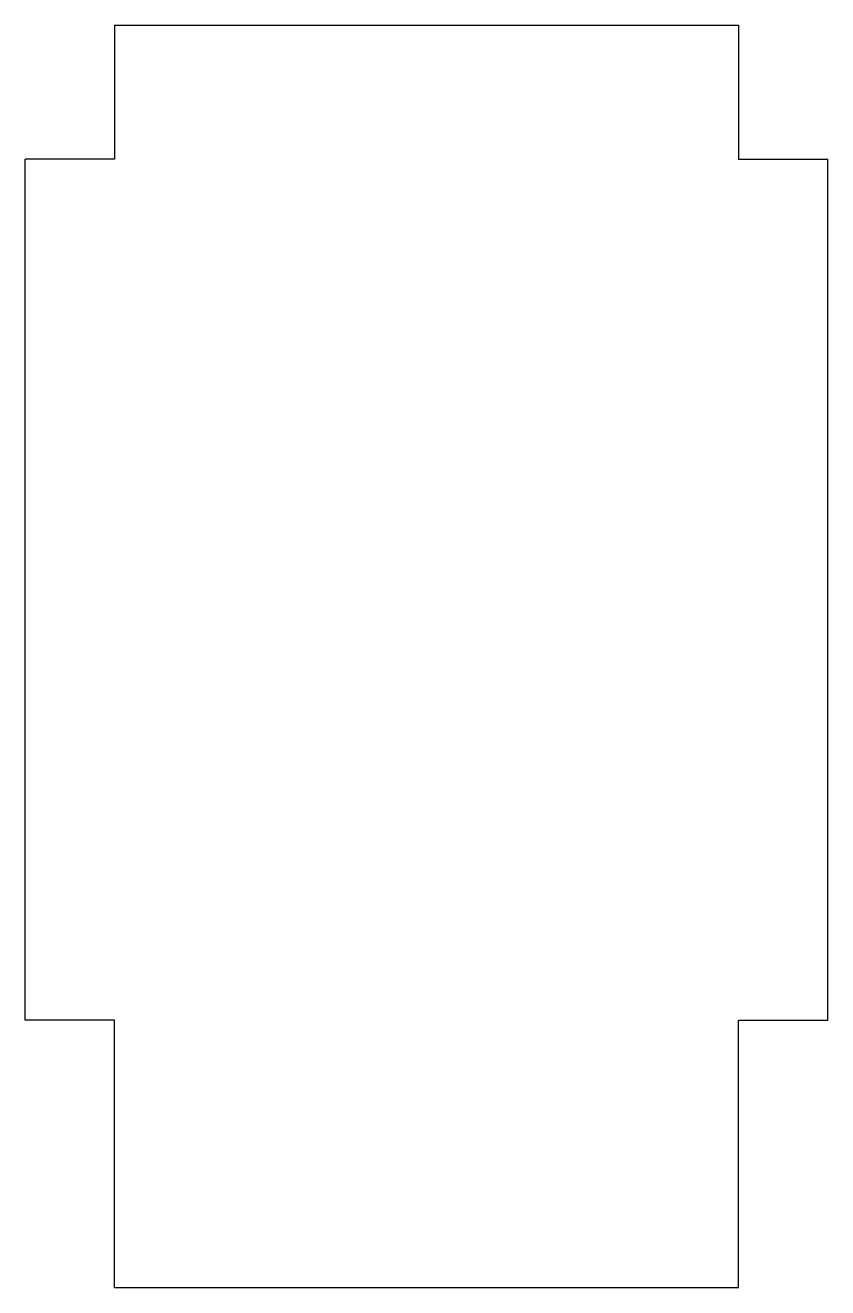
# Model space of a CAD drawing. Header units: millimetres. Extents: x -9 to 9, y -16.4 to 11.9.
import ezdxf

# ---------------------------------------------------------------- set-up
doc = ezdxf.new("R2010")
doc.units = ezdxf.units.MM

msp = doc.modelspace()

# ---------------------------------------------------------------- linework, layer by layer
at = {"color": 7, "linetype": 'Continuous', "lineweight": 25}
for p, q in [((-7, 11.866), (7, 11.866)), ((-7, 11.866), (-7, 8.866)), ((7, 11.866), (7, 8.866)), ((-7, 8.866), (-9, 8.866)), ((-9, -10.434), (-9, 8.866)), ((7, 8.866), (9, 8.866)), ((9, -10.434), (9, 8.866)), ((-7, -10.434), (-9, -10.434)), ((-7, -16.434), (-7, -10.434)), ((7, -16.434), (7, -10.434)), ((7, -10.434), (9, -10.434)), ((7, -16.434), (-7, -16.434))]:
    msp.add_line(p, q, dxfattribs=at)

doc.saveas('drawing.dxf')
